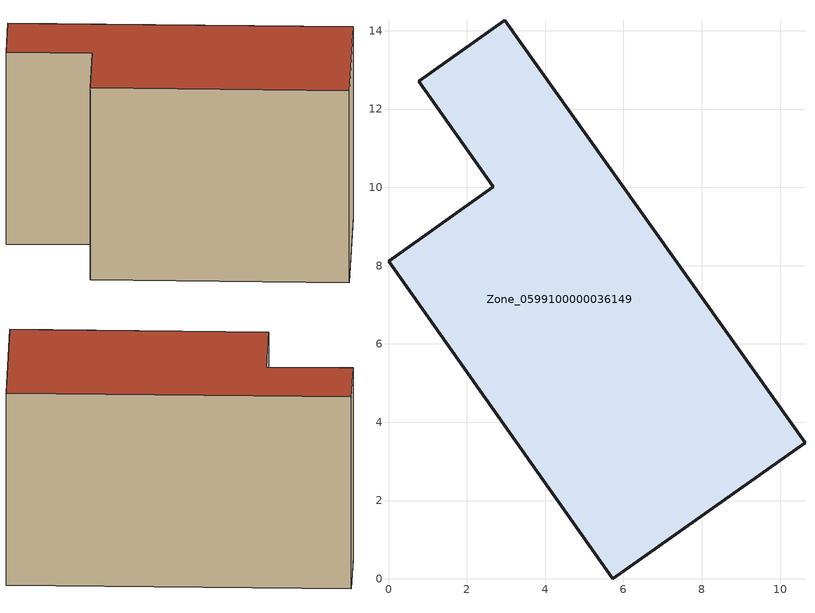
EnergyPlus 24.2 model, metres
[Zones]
Zone_0599100000036149
 floor ground (C_G): 0.77,12.71 2.97,14.27 10.64,3.47 5.73,0 0,8.11 2.68,10.01 z1.67
 wall outside (C_F): 5.73,0 10.64,3.47 2.97,14.27 0.77,12.71 2.68,10.01 0,8.11 5.73,0 z1.67:9.73
 roof outside (C_R): 2.97,14.27 0.77,12.71 2.68,10.01 0,8.11 5.73,0 10.64,3.47 z9.73
[BUILDING]
Pand.0599100000036149: North Axis=0; Terrain=City; Loads Convergence Tolerance Value=0.04; Temperature Convergence Tolerance Value=0.4; Solar Distribution=FullExterior; Maximum Number of Warmup Days=25; Minimum Number of Warmup Days=1
[Site:Location]
Rotterdam.The.Hague.AP_ZH_NLD Design_Conditions: Latitude=51.96; Longitude=4.45; Time Zone=1; Elevation=-4.5
[SITE:GROUNDTEMPERATURE:BUILDINGSURFACE]
18, 18, 18, 18, 18, 18, 18, 18, 18, 18, 18, 18
[MATERIAL] Thermal Absorptance=0.9; Solar Absorptance=0.7; Visible Absorptance=0.7
Name | Roughness | Thickness | Conductivity | Density | Specific Heat
G.TI.1975-1991 | MediumSmooth | 0.15 | 0.288461 | 540 | 1210
F.TI.1975-1991 | Rough | 0.3 | 0.230769 | 1920 | 840
R.TI.1975-1991 | MediumRough | 0.2 | 0.153846 | 1500 | 1000
[CONSTRUCTION]
C_G: G.TI.1975-1991
C_F: F.TI.1975-1991
C_R: R.TI.1975-1991
[ZONE]
Zone_0599100000036149: Type=1; Multiplier=1; Ceiling Height=Autocalculate; Volume=Autocalculate; Floor Area=autocalculate; Part of Total Floor Area=Yes
[ZONEINFILTRATION:DESIGNFLOWRATE]
Infil_Zone_0599100000036149: Zone or ZoneList or Space or SpaceList=Zone_0599100000036149; Schedule=AlwaysOn; Design Flow Rate Calculation Method=Flow/Area; Flow Rate per Floor Area=0.003; Constant Term Coefficient=1; Temperature Term Coefficient=0; Velocity Term Coefficient=0; Velocity Squared Term Coefficient=0
[HVACTEMPLATE:ZONE:IDEALLOADSAIRSYSTEM]
Zone_0599100000036149: Maximum Heating Supply Air Temperature=50; Minimum Cooling Supply Air Temperature=13; Maximum Heating Supply Air Humidity Ratio=0.0156; Minimum Cooling Supply Air Humidity Ratio=0.0077; Heating Limit=NoLimit; Cooling Limit=NoLimit; Dehumidification Control Type=ConstantSensibleHeatRatio; Cooling Sensible Heat Ratio=0.7; Dehumidification Setpoint=60; Humidification Control Type=None; Humidification Setpoint=30; Outdoor Air Method=None; Outdoor Air Flow Rate per Person=0.00944; Outdoor Air Flow Rate per Zone Floor Area=0; Outdoor Air Flow Rate per Zone=0; Demand Controlled Ventilation Type=None; Outdoor Air Economizer Type=NoEconomizer; Heat Recovery Type=None; Sensible Heat Recovery Effectiveness=0.7; Latent Heat Recovery Effectiveness=0.65
[ZONECONTROL:THERMOSTAT]
ThermostatControl_Zone_0599100000036149: Zone or ZoneList=Zone_0599100000036149; Control Type Schedule=DualSetpointControlType; Control 1=Thermostat_Zone_0599100000036149; Temperature Difference Between Cutout And Setpoint=0
[THERMOSTATSETPOINT:DUALSETPOINT]
Thermostat_Zone_0599100000036149: Heating Setpoint Temperature Schedule=HeatingSetpoint_Zone_0599100000036149; Cooling Setpoint Temperature Schedule=CoolingSetpoint_Zone_0599100000036149
[SCHEDULE:COMPACT]
HeatingSetpoint_Zone_0599100000036149: Through: 12/31, For: AllDays, Until: 24:00, 21
CoolingSetpoint_Zone_0599100000036149: Through: 12/31, For: AllDays, Until: 24:00, 24
DualSetpointControlType: Through: 12/31, For: AllDays, Until: 24:00, 4
AlwaysOn: Through: 12/31, For: AllDays, Until: 24:00, 1
